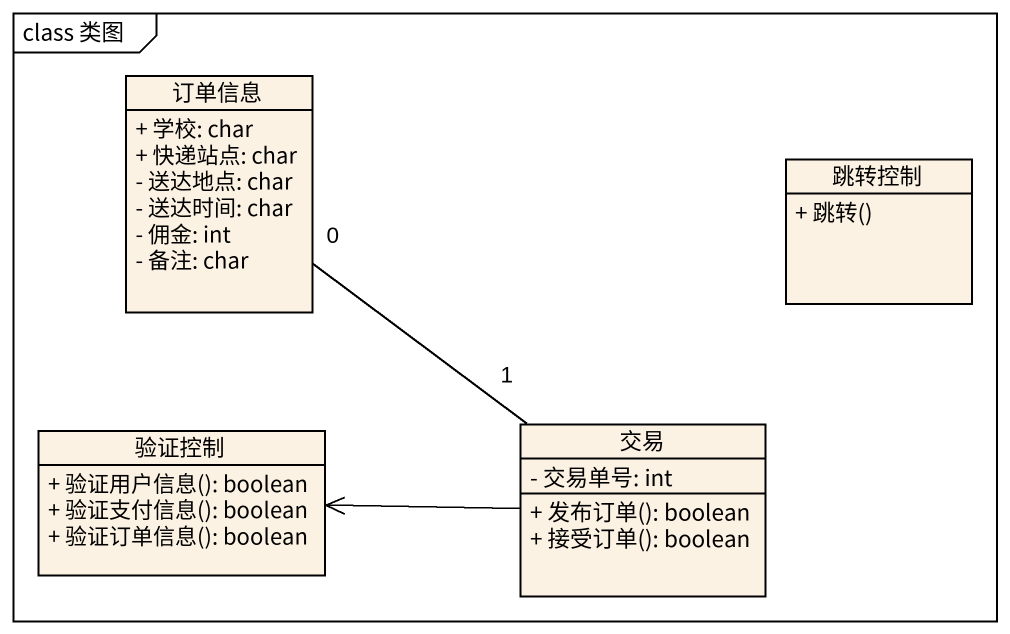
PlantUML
@startuml
mainframe class 类图
hide circle
hide empty members
skinparam classAttributeIconSize 0
class 订单信息 {
  + 学校: char
  + 快递站点: char
  - 送达地点: char
  - 送达时间: char
  - 佣金: int
  - 备注: char
}
class 跳转控制 {
  + 跳转()
}
class 验证控制 {
  + 验证用户信息(): boolean
  + 验证支付信息(): boolean
  + 验证订单信息(): boolean
}
class 交易 {
  - 交易单号: int
  + 发布订单(): boolean
  + 接受订单(): boolean
}
交易 "1" -up- "0" 订单信息
交易 -left-> 验证控制
@enduml
